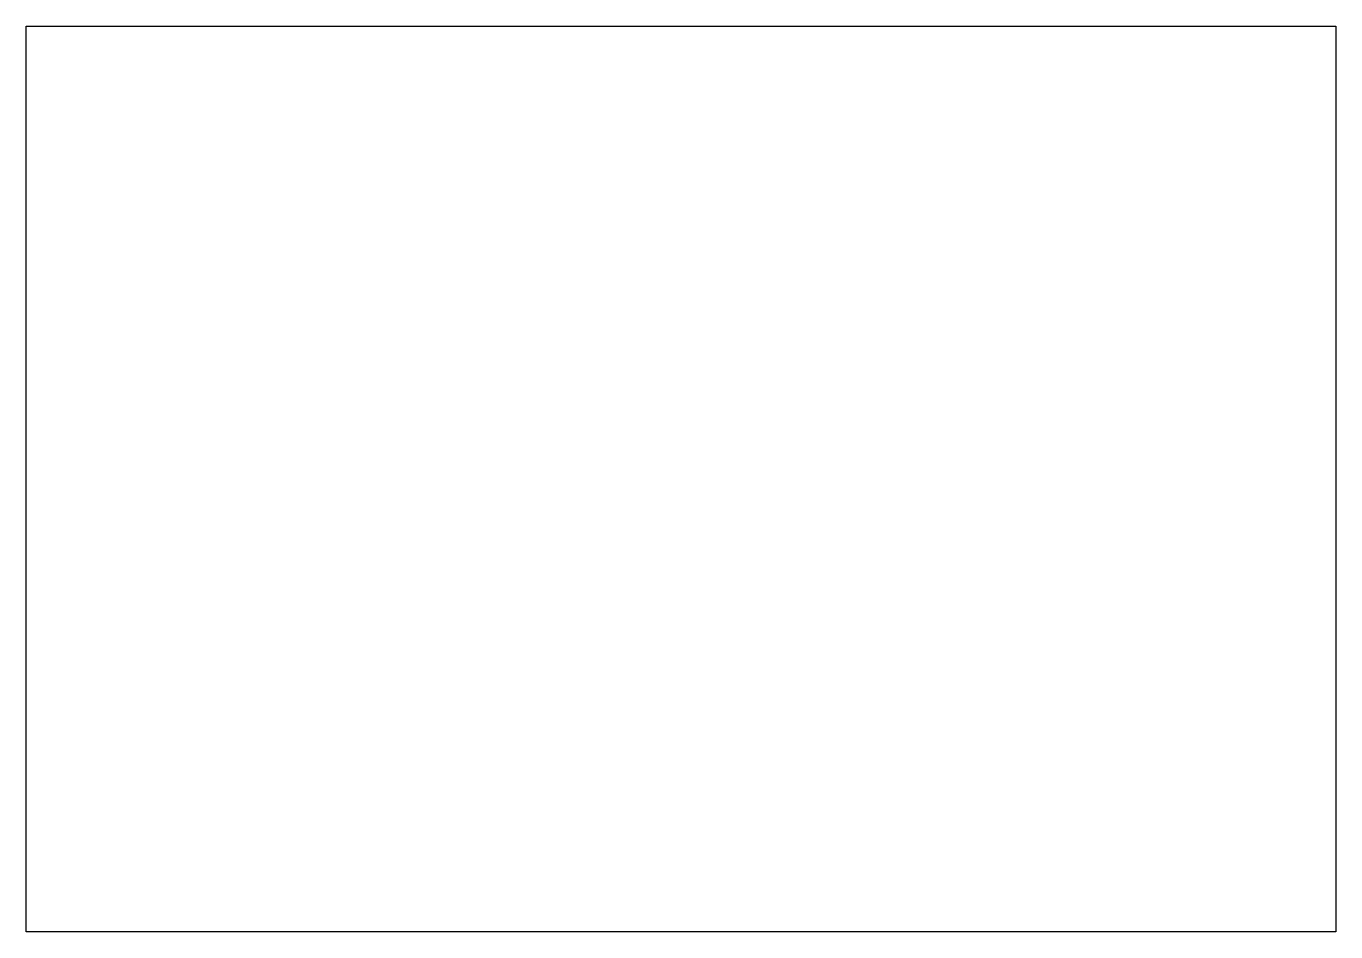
# Model space of a CAD drawing. Header units: metres. Extents: x 138 to 239, y 132 to 202.
import ezdxf

# ---------------------------------------------------------------- set-up
doc = ezdxf.new("R2010")
doc.units = ezdxf.units.M

msp = doc.modelspace()

# ---------------------------------------------------------------- linework, layer by layer
msp.add_lwpolyline([(138.09, 201.69), (239, 201.69), (239, 131.9), (138.09, 131.9)], close=True)

doc.saveas('drawing.dxf')
